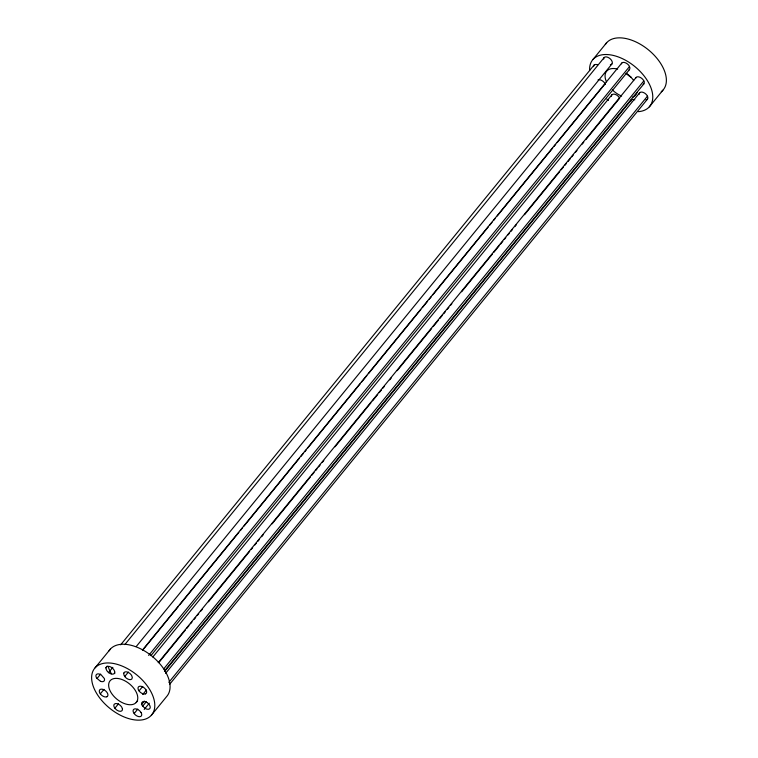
<?xml version="1.0" encoding="UTF-8"?>
<svg xmlns="http://www.w3.org/2000/svg" width="758" height="758" viewBox="0 0 758 758"><rect width="100%" height="100%" fill="white"/><g stroke="black" fill="none" stroke-linecap="round" stroke-linejoin="round"><path stroke-width="1.14" d="M621.408 63.824L621.418 63.729A5.041 2.937 39.2 0 1 624.857 62.592A5.041 2.937 39.2 0 1 629.263 66.031L629.955 68.021L629.491 69.547L150.88 655.689M585.953 139.51L619.656 98.237L619.419 97.725A5.041 2.937 39.2 0 0 611.943 94.75L611.564 95.423A5.041 2.937 39.2 0 0 611.469 96.275M95.082 667.817L110.355 649.113M593.059 59.37L606.665 42.713M120.664 644.831L594.026 65.112M96.986 678.562L100.624 674.108M105.713 667.874L107.172 666.092M124.805 644.613L604.164 57.561M108.479 672.687L112.847 667.343M136.251 646.517L611.858 64.051M100.34 693.835L103.979 689.382M142.438 650.108L621.787 63.056M142.968 649.824L178.177 606.713M179.674 604.884L238.846 532.419M240.343 530.581L242.588 527.833M244.085 525.995L299.514 458.116M301.011 456.288L303.257 453.53M304.754 451.702L306.251 449.864M307.748 448.025L360.183 383.823M361.68 381.985L366.919 375.561M368.416 373.732L420.851 309.52M422.348 307.691L427.588 301.267M429.085 299.429L431.33 296.681M432.827 294.843L488.256 226.964M489.753 225.135L491.999 222.378M493.496 220.55L494.993 218.711M497.248 215.964L552.667 148.085M554.164 146.247L555.661 144.408M557.168 142.58L605.102 83.873M124.748 676.506L128.386 672.052M148.653 655.433L629.51 66.543M152.803 657.034L611.943 94.75M114.903 708.19L118.542 703.737M158.251 662.672L636.104 77.449M159.028 662.35L185.236 630.249M186.743 628.41L188.988 625.663M190.485 623.825L191.982 621.996M194.228 619.239L195.725 617.41M197.222 615.572L198.719 613.743M200.974 610.986L202.471 609.157M208.459 601.814L249.657 551.369M251.154 549.531L252.651 547.693M254.896 544.945L256.394 543.107M257.891 541.278L259.388 539.44M261.643 536.692L263.14 534.854M272.122 523.844L310.325 477.066M311.822 475.228L314.068 472.48M315.565 470.642L317.062 468.814M318.559 466.975L320.056 465.137M322.311 462.389L323.808 460.551M335.036 446.794L370.994 402.763M372.491 400.935L377.73 394.511M379.227 392.672L381.473 389.925M382.979 388.087L384.477 386.258M389.716 379.834L391.213 378.005M397.201 370.662L431.662 328.47M433.159 326.632L438.399 320.217M439.896 318.379L442.141 315.622M443.648 313.793L445.145 311.955M447.391 309.207L448.888 307.369M450.385 305.54L451.882 303.702M461.622 291.773L492.33 254.167M493.828 252.338L499.067 245.914M500.564 244.076L502.81 241.328M504.316 239.49L505.813 237.661M508.059 234.904L509.556 233.076M511.053 231.237L512.55 229.399M514.796 226.651L516.293 224.813M524.536 214.722L559.736 171.611M561.233 169.783L563.478 167.025M564.985 165.197L566.482 163.358M567.979 161.52L570.224 158.773M571.721 156.934L573.219 155.106M575.464 152.349L576.961 150.52M582.21 144.096L583.707 142.267M139.065 690.898L142.703 686.445M136.184 702.505A16.979 9.901 39.2 0 0 122.464 679.699A16.979 9.901 39.2 0 0 110.981 692.461A16.979 9.901 39.2 0 0 136.184 702.505L137.643 700.724M142.731 694.489L146.37 690.036M163.719 668.907L643.826 80.935M164.448 671.001L643.807 83.948M164.571 671.55L631.196 100.094M165.595 673.36L639.714 92.732M134.157 713.543L137.785 709.09M141.424 704.627L144.333 701.065M142.675 706.172L146.313 701.719M144.191 709.45L149.279 703.206M168.826 682.352L647.427 96.219M169.546 684.436L647.408 99.222M151.335 715.287A36.81 21.47 39.2 0 0 121.583 665.846A36.81 21.47 39.2 0 0 96.702 693.523A36.81 21.47 39.2 0 0 151.335 715.287L166.608 696.583A36.81 21.47 39.2 0 0 151.363 655.651A36.81 21.47 39.2 0 0 109.01 650.904M649.312 106.85L662.918 90.183M605.339 84.384L604.856 83.361A5.041 2.937 39.2 0 0 599.9 79.789L598.877 79.723A5.041 2.937 39.2 0 0 598.024 79.931M589.639 70.541A36.81 21.47 39.2 0 1 635.545 67.13A36.81 21.47 39.2 0 1 638.359 111.653M608.466 100.435A36.81 21.47 39.2 0 1 606.817 99.09M629.491 69.547A5.041 2.937 39.2 0 1 628.846 70.001M610.361 64.714A5.041 2.937 39.2 0 0 612.123 61.559L611.64 60.536A5.041 2.937 39.2 0 0 606.675 56.964A5.041 2.937 39.2 0 0 603.7 59.086M593.561 66.638A5.041 2.937 39.2 0 1 597.655 64.847M643.163 84.403A5.041 2.937 39.2 0 0 644.063 81.447L643.58 80.433A5.041 2.937 39.2 0 0 638.624 76.861L637.601 76.795A5.041 2.937 39.2 0 0 635.725 78.131M645.911 99.876A5.041 2.937 39.2 0 0 647.673 96.721L647.19 95.707A5.041 2.937 39.2 0 0 644.461 93.026L643.334 92.457A5.041 2.937 39.2 0 0 639.24 94.257M630.722 101.619A5.041 2.937 39.2 0 1 634.816 99.819M637.004 92.495A18.789 10.963 39.2 0 1 632.38 97.223M621.598 96.067A18.789 10.963 39.2 0 1 612.398 89.965M606.447 81.836A18.789 10.963 39.2 0 1 617.637 69.092M626.961 73.725A18.789 10.963 39.2 0 1 633.716 80.575M114.771 673.606A5.041 2.937 39.2 0 1 114.657 671.787M111.36 673.758A36.81 21.47 39.2 0 1 108.441 667.362M605.32 44.504A36.81 21.47 39.2 0 1 649.161 50.464A36.81 21.47 39.2 0 1 661.26 91.718M631.433 77.468A18.789 10.963 39.2 0 1 626.004 73.299M123.791 673.161L123.905 674.98L125.117 676.998A5.041 2.937 39.2 0 0 131.864 678.979L132.328 677.453L131.636 675.463A5.041 2.937 39.2 0 0 127.23 672.024A5.041 2.937 39.2 0 0 123.791 673.161M122.474 709.147L122.389 709.99A5.041 2.937 39.2 0 1 115.263 708.692L114.534 707.688A5.041 2.937 39.2 0 1 113.937 704.855L114.316 704.173A5.041 2.937 39.2 0 1 121.782 707.157L122.474 709.147M106.812 696.763L105.949 696.972A5.041 2.937 39.2 0 1 100.71 694.337L99.98 693.333A5.041 2.937 39.2 0 1 101.25 689.155L102.273 689.221A5.041 2.937 39.2 0 1 107.229 692.793L107.712 693.816A5.041 2.937 39.2 0 1 106.812 696.763M145.536 693.835L144.674 694.034A5.041 2.937 39.2 0 1 139.434 691.4L138.705 690.396A5.041 2.937 39.2 0 1 139.974 686.227L140.997 686.284A5.041 2.937 39.2 0 1 145.953 689.856L146.436 690.879A5.041 2.937 39.2 0 1 145.536 693.835M146.834 702.448L145.707 701.889A5.041 2.937 39.2 0 0 142.305 705.67L145.034 708.36A5.041 2.937 39.2 0 0 150.046 706.153L149.553 705.139A5.041 2.937 39.2 0 0 146.834 702.448M100.473 681.309L96.626 678.059A5.041 2.937 39.2 0 1 96.692 674.288A5.041 2.937 39.2 0 1 101.146 674.838L104.358 678.543A5.041 2.937 39.2 0 1 100.473 681.309M141.035 712.501L140.306 711.497A5.041 2.937 39.2 0 0 135.066 708.863A5.041 2.937 39.2 0 0 133.304 712.018L134.517 714.045A5.041 2.937 39.2 0 0 139.766 716.68A5.041 2.937 39.2 0 0 141.519 713.524L141.035 712.501M107.484 671.503L106.755 670.508A5.041 2.937 39.2 0 1 108.034 666.329A5.041 2.937 39.2 0 1 114.013 669.968L114.496 670.991A5.041 2.937 39.2 0 1 112.734 674.146A5.041 2.937 39.2 0 1 107.484 671.503"/></g></svg>
